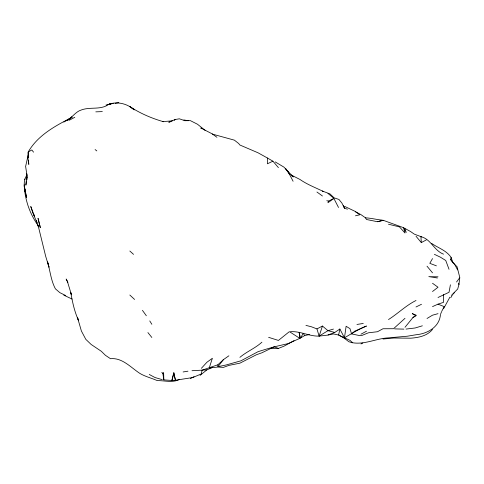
<?xml version="1.0" encoding="UTF-8"?>
<svg xmlns="http://www.w3.org/2000/svg" width="484" height="484" viewBox="0 0 484 484"><rect width="100%" height="100%" fill="white"/><g stroke="black" fill="none" stroke-linecap="round" stroke-linejoin="round"><path stroke-width="0.73" d="M26.789 173.671L26.777 180.018L26.886 177.937M25.144 190.315L26.505 197.502L25.664 193.225M28.29 157.633L28.193 152.043C37.704 135.284 55.533 125.689 72.183 117.267L63.797 122.083M26.826 175.22C23.365 180.06 23.934 186.437 25.162 191.924L24.593 187.707M451.572 295.24L457.695 289.008L458.935 284.634L459.8 277.513L457.041 266.666L452.891 262.709M26.844 174.428L25.9 185.142L26.414 181.446M440.47 314.364C439.66 326.827 427.602 333.742 416.192 334.734L407.365 336.205L388.241 337.874C376.201 338.51 364.803 344.747 352.697 342.775L349.968 340.361L344.463 337.796L346.12 326.264L349.968 328.63L351.59 333.899L359.648 335.606L361.978 335.418L368.427 332.792L377.484 331.728L382.989 328.751L393.583 328.721M28.12 155.376L25.67 166.212M450.416 284.804L449.025 292.294L438.02 297.497M328.085 334.916L334.801 332.441L339.871 329.011L338.637 335.025L344.203 338.165L348.94 341.789L352.697 342.775M452.516 262.177L450.628 259.509L451.094 257.391C446.339 250.282 438.105 248.038 431.474 243.301M228.896 355.8L223.39 359.666L217.885 364.779L202.052 370.181L201.38 373.896L192.777 377.532L175.468 380.249L173.72 372.886L171.881 380.466L163.828 379.886L162.854 373.412L161.807 372.365M333.863 198.446L328.473 201.096L327.952 202.742L333.863 198.446L338.522 207.491M309.403 334.517L304.648 335.587L299.826 338.37L289.662 331.794C299.886 330.645 309.191 336.495 319.131 336.102L322.453 326.047L327.952 330.681L334.801 332.441M440.712 313.795L441.432 312.095M24.702 179.479L24.926 178.953M443.526 308.762L449.866 297.2M441.638 311.508L444.167 306.62L438.02 304.146L432.514 306.62M432.514 258.595L429.798 263.332L436.429 265.855M450.773 297.721L452.231 295.27M456.563 282.003L459.588 277.907M217.885 364.779L218 366.678L223.39 359.666M404.999 327.293L412.931 317.552L416.004 315.175L416.089 315.731L412.931 317.552M162.854 373.412L163.616 372.529L163.828 379.886M453.078 294.115L454.53 292.505M201.38 368.312L206.88 362.292L212.385 358.257L209.227 367.967L217.885 367.047L223.39 367.38L228.896 365.396L239.901 363.175L256.411 354.754L261.917 352.776L274.138 346.846L288.101 343.604L299.826 338.37L299.179 332.393L300.503 338.056L303.268 333.301L304.648 335.587M421.51 236.845L414.316 234.141L410.505 231.509L403.499 227.68L383.243 220.305L377.484 221.72L366.479 219.494L365.505 217.836L360.973 214.642L355.468 211.732M174.288 120.347L175.148 119.524L179.364 118.804L184.87 120.71L190.369 120.637L197.46 124.219L205.059 130.311M393.994 328.303L404.999 318.321M351.59 333.899L354.657 331.195L366.479 326.041C358.62 329.162 351.741 333.585 344.463 337.796L338.637 335.025L333.458 333.942L327.952 335.091L319.131 336.102L316.947 328.914L311.442 326.779L305.942 325.393M68.311 119.953L71.632 116.953L67.155 120.716M432.514 329.423C427.221 335.926 418.708 337.596 410.795 338.189L393.994 338.02L382.989 339.024M200.061 375.384L206.88 369.867L212.385 367.501M261.917 342.182C255.274 348.25 246.737 351.553 239.901 357.343M289.129 331.836L278.421 340.434L268.614 337.33M432.514 291.519L438.02 287.242L432.514 283.267M388.489 319.555C397.969 313.553 405.882 305.525 416.004 300.491M319.131 336.102L327.952 330.681L333.458 329.072M427.015 318.484L432.514 315.187L438.02 313.668M174.022 372.874L171.881 380.466L175.468 380.249L173.72 372.886M294.024 340.669L283.926 346.217L278.421 348.401L271.312 348.474M66.731 120.48C72.201 117.8 75.395 111.683 81.469 109.922C90.054 106.74 99.74 110.013 107.823 104.998M360.973 334.196L366.479 331.225M416.004 236.228L421.304 242.581L426.253 239.961M69.297 120.201L74.802 117.297M316.947 328.914L322.453 326.047M190.369 378.555L194.042 376.679M416.004 306.983L421.51 304.267M360.973 343.949L362.806 343.053M278.421 167.633L272.922 161.178L267.416 163.786L267.416 158.008L258.039 152.793L239.901 145.018L238.636 143.47L234.395 140.154L213.033 134.292L200.787 127.97L201.38 128.623M175.148 119.524L168.789 122.204L170.961 121.587M179.364 379.45C172.486 383.098 164.705 380.448 157.348 380.63C151.595 378.113 145.424 376.673 139.967 373.473C130.862 367.562 122.234 357.452 110.503 358.711L105.409 355.298L101.331 351.293L91.155 344.463L85.807 339.338L81.403 331.032L77.422 317.286L78.36 320.075C74.439 311.418 72.443 302.01 70.791 292.675L71.457 294.78L67.512 281.857L66.163 279.02L67.905 282.329M438.02 304.146L443.526 302.361L443.526 294.605M422.369 325.805L415.139 327.983L406.022 329.072M377.484 221.72L383.243 220.305M112.56 103.334L107.823 104.653L110.757 104.108M113.323 103.237L107.823 104.653C116.85 100.987 127.08 103.455 134.268 109.868L129.833 106.595C140.209 113.383 151.788 118.411 163.677 121.762M106.002 105.022L112.246 103.515M355.468 215.81L359.8 214.781L354.893 211.26L344.463 206.299M218 366.678L226.076 364.99L240.887 360.828L258.057 351.68L265.22 349.454L274.138 346.846L278.421 348.401M115.162 103.292L118.828 102.614M183.115 371.96L187.961 371.186M356.956 324.449L363.266 323.451M162.854 121.599L172.395 120.867M206.88 369.867L191.997 370.726M95.814 111.852L102.318 111.598M438.02 276.824L428.818 276.606L437.421 277.998M394.678 328.884L403.892 329.126M382.439 220.141C376.649 219.651 371.276 218.096 365.505 217.836M183.817 119.941L188.216 120.716M326.785 200.721L328.473 201.096M388.489 224.219L399.5 226.911L404.999 233.034L403.499 227.68L406.215 232.465L404.999 228.805M162.261 379.668L154.977 377.514L149.26 374.465M290.745 174.772L299.929 179.443C307.177 184.501 315.332 187.568 323.215 191.422L322.453 191.089L329.943 193.89L334.111 197.835L338.957 199.456L341.916 203.099L344.463 208.241L347.488 209.179M72.049 299.039L63.797 295.173M416.004 315.175L412.265 313.614L415.447 315.38M434.39 254.324L440.422 257.198L445.746 260.477L449.025 269.304M65.776 295.573L59.834 292.645L55.412 288.845C50.935 280.46 50.154 270.931 47.583 261.935L48.987 267.132L45.69 256.326L38.859 228.496L36.276 220.692L36.965 222.501M267.416 158.008L272.922 161.178M275.245 161.922L283.926 167.113L293.274 176.932L291.628 175.722M443.526 254.154C434.087 250.682 430.887 238.957 420.917 236.688L421.304 242.581M212.385 134.02L216.935 137.293M316.947 192.021L322.453 195.996M95.1 149.562L96.812 150.917M327.952 193.425L333.458 197.956M129.833 251.027L133.536 254.366M129.833 295.028L134.582 299.451M450.628 259.509L454.53 264.107L457.574 269.872M427.015 266.194L432.514 272.837M147.91 332.569L151.849 337.475M33.571 152.17L31.811 149.955L28.193 152.043L28.036 158.492L28.798 164.409L28.514 160.646M142.435 310.341L146.343 315.768M38.581 226.119C30.075 214.618 25.089 200.37 24.273 186.086L25.386 191.797M289.432 174.264L285.62 168.638L288.397 172.201L293.092 181.264M149.756 320.922L151.849 324.28M37.528 224.358L38.593 226.355M339.871 329.011L344.463 337.796M36.923 222.465L32.845 212.906L30.776 206.505L34.473 216.239L33.396 213.444M343.259 205.264L344.463 208.241M451.094 257.391L452.667 262.044M458.638 283.194L458.935 284.634M27.358 177.949L25.658 166.665M24.273 186.086L25.126 191.773L24.212 184.894L24.4 186.298M39.839 225.689L38.024 218.284L40.281 227.68L39.839 225.689"/></g></svg>
